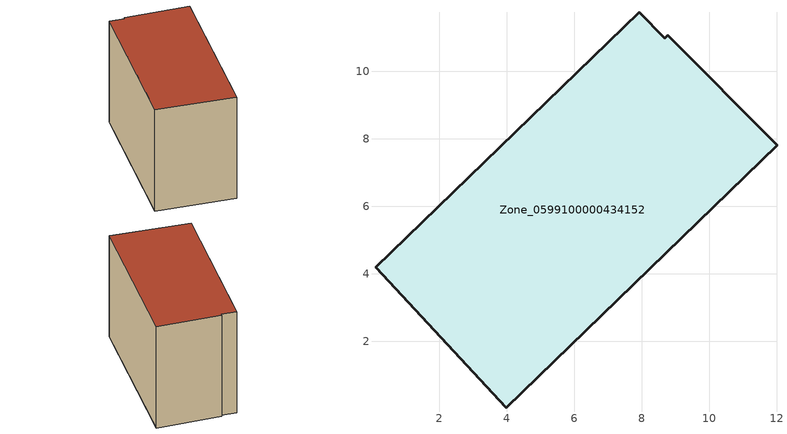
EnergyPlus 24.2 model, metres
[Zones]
Zone_0599100000434152
 floor ground (C_G): 3.98,0.03 0.11,4.2 7.93,11.74 8.67,10.98 8.77,11.06 12,7.81 z0
 wall outside (C_F): 0.11,4.2 3.98,0.03 12,7.81 8.77,11.06 8.67,10.98 7.93,11.74 0.11,4.2 z0:8.26
 roof outside (C_R): 7.93,11.74 0.11,4.2 3.98,0.03 12,7.81 8.77,11.06 8.67,10.98 z8.26
[BUILDING]
Pand.0599100000434152: North Axis=0; Terrain=City; Loads Convergence Tolerance Value=0.04; Temperature Convergence Tolerance Value=0.4; Solar Distribution=FullExterior; Maximum Number of Warmup Days=25; Minimum Number of Warmup Days=1
[Site:Location]
Rotterdam.The.Hague.AP_ZH_NLD Design_Conditions: Latitude=51.96; Longitude=4.45; Time Zone=1; Elevation=-4.5
[SITE:GROUNDTEMPERATURE:BUILDINGSURFACE]
18, 18, 18, 18, 18, 18, 18, 18, 18, 18, 18, 18
[MATERIAL] Thermal Absorptance=0.9; Solar Absorptance=0.7; Visible Absorptance=0.7
Name | Roughness | Thickness | Conductivity | Density | Specific Heat
G.TC.2006-2014 | MediumSmooth | 0.15 | 0.06 | 540 | 1210
F.TC.2006-2014 | Rough | 0.3 | 0.12 | 1920 | 840
R.TC.2006-2014 | MediumRough | 0.2 | 0.08 | 1500 | 1000
[CONSTRUCTION]
C_G: G.TC.2006-2014
C_F: F.TC.2006-2014
C_R: R.TC.2006-2014
[ZONE]
Zone_0599100000434152: Type=1; Multiplier=1; Ceiling Height=Autocalculate; Volume=Autocalculate; Floor Area=autocalculate; Part of Total Floor Area=Yes
[ZONEINFILTRATION:DESIGNFLOWRATE]
Infil_Zone_0599100000434152: Zone or ZoneList or Space or SpaceList=Zone_0599100000434152; Schedule=AlwaysOn; Design Flow Rate Calculation Method=Flow/Area; Flow Rate per Floor Area=0.0015; Constant Term Coefficient=1; Temperature Term Coefficient=0; Velocity Term Coefficient=0; Velocity Squared Term Coefficient=0
[HVACTEMPLATE:ZONE:IDEALLOADSAIRSYSTEM]
Zone_0599100000434152: Maximum Heating Supply Air Temperature=50; Minimum Cooling Supply Air Temperature=13; Maximum Heating Supply Air Humidity Ratio=0.0156; Minimum Cooling Supply Air Humidity Ratio=0.0077; Heating Limit=NoLimit; Cooling Limit=NoLimit; Dehumidification Control Type=ConstantSensibleHeatRatio; Cooling Sensible Heat Ratio=0.7; Dehumidification Setpoint=60; Humidification Control Type=None; Humidification Setpoint=30; Outdoor Air Method=None; Outdoor Air Flow Rate per Person=0.00944; Outdoor Air Flow Rate per Zone Floor Area=0; Outdoor Air Flow Rate per Zone=0; Demand Controlled Ventilation Type=None; Outdoor Air Economizer Type=NoEconomizer; Heat Recovery Type=None; Sensible Heat Recovery Effectiveness=0.7; Latent Heat Recovery Effectiveness=0.65
[ZONECONTROL:THERMOSTAT]
ThermostatControl_Zone_0599100000434152: Zone or ZoneList=Zone_0599100000434152; Control Type Schedule=DualSetpointControlType; Control 1=Thermostat_Zone_0599100000434152; Temperature Difference Between Cutout And Setpoint=0
[THERMOSTATSETPOINT:DUALSETPOINT]
Thermostat_Zone_0599100000434152: Heating Setpoint Temperature Schedule=HeatingSetpoint_Zone_0599100000434152; Cooling Setpoint Temperature Schedule=CoolingSetpoint_Zone_0599100000434152
[SCHEDULE:COMPACT]
HeatingSetpoint_Zone_0599100000434152: Through: 12/31, For: AllDays, Until: 24:00, 21
CoolingSetpoint_Zone_0599100000434152: Through: 12/31, For: AllDays, Until: 24:00, 24
DualSetpointControlType: Through: 12/31, For: AllDays, Until: 24:00, 4
AlwaysOn: Through: 12/31, For: AllDays, Until: 24:00, 1
